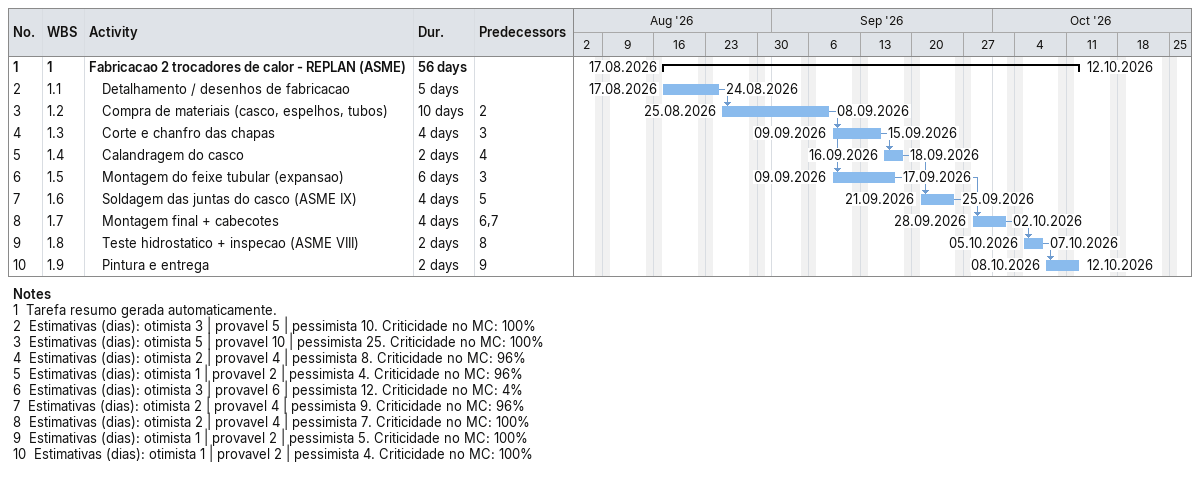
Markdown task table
| ID | WBS | Task | Duration | Start | Finish | Predecessors |
|---|---|---|---|---|---|---|
| 1 | 1 | **Fabricacao 2 trocadores de calor - REPLAN (ASME)** | 56d | 2026-08-17 | 2026-10-12 |  |
| 2 | 1.1 | Detalhamento / desenhos de fabricacao | 5d | 2026-08-17 | 2026-08-24 |  |
| 3 | 1.2 | Compra de materiais (casco, espelhos, tubos) | 10d | 2026-08-25 | 2026-09-08 | 2 |
| 4 | 1.3 | Corte e chanfro das chapas | 4d | 2026-09-09 | 2026-09-15 | 3 |
| 5 | 1.4 | Calandragem do casco | 2d | 2026-09-16 | 2026-09-18 | 4 |
| 6 | 1.5 | Montagem do feixe tubular (expansao) | 6d | 2026-09-09 | 2026-09-17 | 3 |
| 7 | 1.6 | Soldagem das juntas do casco (ASME IX) | 4d | 2026-09-21 | 2026-09-25 | 5 |
| 8 | 1.7 | Montagem final + cabecotes | 4d | 2026-09-28 | 2026-10-02 | 6, 7 |
| 9 | 1.8 | Teste hidrostatico + inspecao (ASME VIII) | 2d | 2026-10-05 | 2026-10-07 | 8 |
| 10 | 1.9 | Pintura e entrega | 2d | 2026-10-08 | 2026-10-12 | 9 |

Notes
- 1: Tarefa resumo gerada automaticamente.
- 2: Estimativas (dias): otimista 3 | provavel 5 | pessimista 10. Criticidade no MC: 100%
- 3: Estimativas (dias): otimista 5 | provavel 10 | pessimista 25. Criticidade no MC: 100%
- 4: Estimativas (dias): otimista 2 | provavel 4 | pessimista 8. Criticidade no MC: 96%
- 5: Estimativas (dias): otimista 1 | provavel 2 | pessimista 4. Criticidade no MC: 96%
- 6: Estimativas (dias): otimista 3 | provavel 6 | pessimista 12. Criticidade no MC: 4%
- 7: Estimativas (dias): otimista 2 | provavel 4 | pessimista 9. Criticidade no MC: 96%
- 8: Estimativas (dias): otimista 2 | provavel 4 | pessimista 7. Criticidade no MC: 100%
- 9: Estimativas (dias): otimista 1 | provavel 2 | pessimista 5. Criticidade no MC: 100%
- 10: Estimativas (dias): otimista 1 | provavel 2 | pessimista 4. Criticidade no MC: 100%
